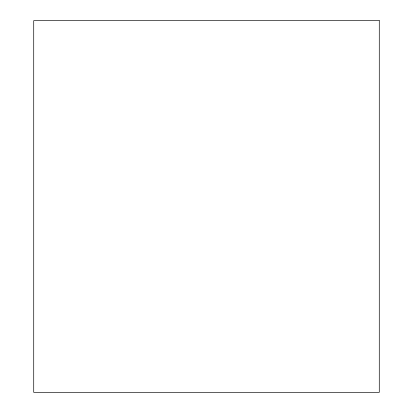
<?xml version="1.0" encoding="UTF-8"?>
<svg xmlns="http://www.w3.org/2000/svg" width="413" height="413" viewBox="0 0 413 413"><rect width="100%" height="100%" fill="white"/><g stroke="black" fill="none" stroke-linecap="round" stroke-linejoin="round"><path stroke-width="0.62" d="M379.279 20.65L33.721 20.65L33.721 392.35L379.279 392.35L379.279 20.65"/></g></svg>
